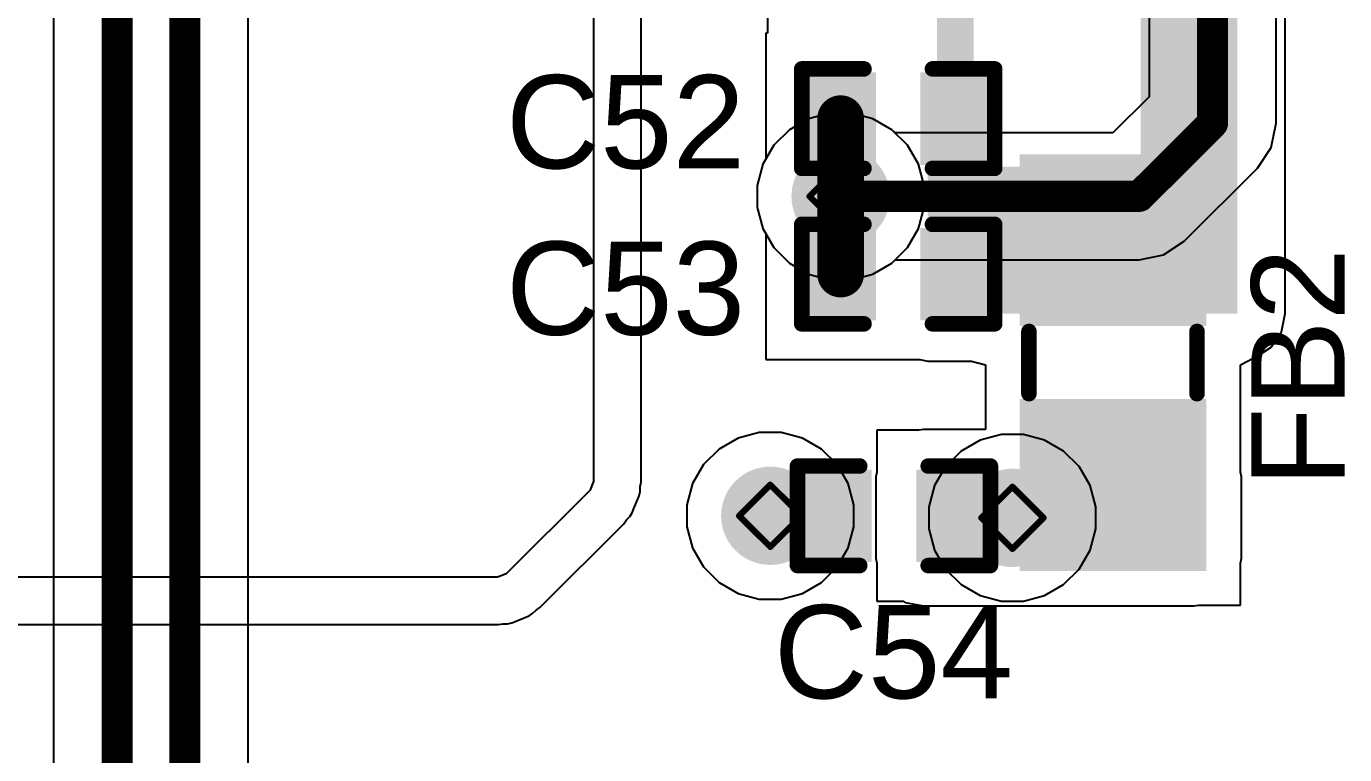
# Model space of a CAD drawing. Header units: inches. Extents: x -17.5 to 14.7, y -6.2 to 5.9.
# Drawn here: x 2.2808 to 2.7044, y 0.3069 to 0.5411 of the extents above; entities that cross this region are included whole.
import ezdxf

# ---------------------------------------------------------------- set-up
doc = ezdxf.new("R2010")
doc.units = ezdxf.units.IN
doc.header["$MEASUREMENT"] = 0
for name, color, linetype in [('Bottom Layer', 5, 'Continuous'), ('Bottom Solder', 6, 'Continuous'), ('Drill Drawing', 1, 'Continuous'), ('Ground Layer', 76, 'Continuous'), ('Power Layer', 16, 'Continuous'), ('Top Layer', 1, 'Continuous'), ('Top Overlay', 2, 'Continuous'), ('Top Paste', 8, 'Continuous'), ('Top Solder', 216, 'Continuous'), ('Via Holes', 16, 'Continuous')]:
    doc.layers.add(name, color=color, linetype=linetype)
doc.styles.add('Arial', font='', dxfattribs={"height": 0.2})
doc.styles.get('Arial').set_extended_font_data('Arial')

# ---------------------------------------------------------------- blocks, each defined once
blk = doc.blocks.new('C___0402_66')
at = {"layer": 'Top Layer'}
for points in [[(-0.0275, -0.0125), (-0.0275, 0.0125), (-0.0095, 0.0125), (-0.0095, -0.0125)], [(0.0095, -0.0125), (0.0095, 0.0125), (0.0275, 0.0125), (0.0275, -0.0125)]]:
    blk.add_hatch(color=1, dxfattribs=at).paths.add_polyline_path(points)
at = {"layer": 'Top Paste'}
for points in [[(-0.0275, -0.0125), (-0.0275, 0.0125), (-0.0095, 0.0125), (-0.0095, -0.0125)], [(0.0095, -0.0125), (0.0095, 0.0125), (0.0275, 0.0125), (0.0275, -0.0125)]]:
    blk.add_hatch(color=8, dxfattribs=at).paths.add_polyline_path(points)
at = {"layer": 'Top Solder'}
for points in [[(-0.02986, -0.01486), (-0.02986, 0.01486), (-0.00714, 0.01486), (-0.00714, -0.01486)], [(0.00714, -0.01486), (0.00714, 0.01486), (0.02986, 0.01486), (0.02986, -0.01486)]]:
    blk.add_hatch(color=216, dxfattribs=at).paths.add_polyline_path(points)
at = {"layer": 'Top Overlay'}
for points in [[(-0.011, 0.016, 0.005, 0.005, 0), (-0.031, 0.016, 0.005, 0.005, 0)], [(-0.031, 0.016, 0.005, 0.005, 0), (-0.031, -0.016, 0.005, 0.005, 0)], [(0.031, 0.016, 0.005, 0.005, 0), (0.011, 0.016, 0.005, 0.005, 0)], [(0.031, 0.016, 0.005, 0.005, 0), (0.031, -0.016, 0.005, 0.005, 0)], [(-0.011, -0.016, 0.005, 0.005, 0), (-0.031, -0.016, 0.005, 0.005, 0)], [(0.031, -0.016, 0.005, 0.005, 0), (0.011, -0.016, 0.005, 0.005, 0)]]:
    blk.add_lwpolyline(points, format="xyseb", dxfattribs=at)
for points in [[(-0.03225, 0.016, 0.0025, 0.0025, 1), (-0.02975, 0.016, 0.0025, 0.0025, 1)], [(-0.03225, 0.016, 0.0025, 0.0025, 1), (-0.02975, 0.016, 0.0025, 0.0025, 1)], [(-0.01225, 0.016, 0.0025, 0.0025, 1), (-0.00975, 0.016, 0.0025, 0.0025, 1)], [(0.00975, 0.016, 0.0025, 0.0025, 1), (0.01225, 0.016, 0.0025, 0.0025, 1)], [(0.02975, 0.016, 0.0025, 0.0025, 1), (0.03225, 0.016, 0.0025, 0.0025, 1)], [(0.02975, 0.016, 0.0025, 0.0025, 1), (0.03225, 0.016, 0.0025, 0.0025, 1)], [(-0.03225, -0.016, 0.0025, 0.0025, 1), (-0.02975, -0.016, 0.0025, 0.0025, 1)], [(-0.03225, -0.016, 0.0025, 0.0025, 1), (-0.02975, -0.016, 0.0025, 0.0025, 1)], [(-0.01225, -0.016, 0.0025, 0.0025, 1), (-0.00975, -0.016, 0.0025, 0.0025, 1)], [(0.00975, -0.016, 0.0025, 0.0025, 1), (0.01225, -0.016, 0.0025, 0.0025, 1)], [(0.02975, -0.016, 0.0025, 0.0025, 1), (0.03225, -0.016, 0.0025, 0.0025, 1)], [(0.02975, -0.016, 0.0025, 0.0025, 1), (0.03225, -0.016, 0.0025, 0.0025, 1)]]:
    blk.add_lwpolyline(points, format="xyseb", close=True, dxfattribs=at)
blk = doc.blocks.new('C___0402_67')
at = {"layer": 'Top Layer'}
for points in [[(-0.0275, -0.0125), (-0.0275, 0.0125), (-0.0095, 0.0125), (-0.0095, -0.0125)], [(0.0095, -0.0125), (0.0095, 0.0125), (0.0275, 0.0125), (0.0275, -0.0125)]]:
    blk.add_hatch(color=1, dxfattribs=at).paths.add_polyline_path(points)
at = {"layer": 'Top Paste'}
for points in [[(-0.0275, -0.0125), (-0.0275, 0.0125), (-0.0095, 0.0125), (-0.0095, -0.0125)], [(0.0095, -0.0125), (0.0095, 0.0125), (0.0275, 0.0125), (0.0275, -0.0125)]]:
    blk.add_hatch(color=8, dxfattribs=at).paths.add_polyline_path(points)
at = {"layer": 'Top Solder'}
for points in [[(-0.02986, -0.01486), (-0.02986, 0.01486), (-0.00714, 0.01486), (-0.00714, -0.01486)], [(0.00714, -0.01486), (0.00714, 0.01486), (0.02986, 0.01486), (0.02986, -0.01486)]]:
    blk.add_hatch(color=216, dxfattribs=at).paths.add_polyline_path(points)
at = {"layer": 'Top Overlay'}
for points in [[(-0.011, 0.016, 0.005, 0.005, 0), (-0.031, 0.016, 0.005, 0.005, 0)], [(-0.031, 0.016, 0.005, 0.005, 0), (-0.031, -0.016, 0.005, 0.005, 0)], [(0.031, 0.016, 0.005, 0.005, 0), (0.011, 0.016, 0.005, 0.005, 0)], [(0.031, 0.016, 0.005, 0.005, 0), (0.031, -0.016, 0.005, 0.005, 0)], [(-0.011, -0.016, 0.005, 0.005, 0), (-0.031, -0.016, 0.005, 0.005, 0)], [(0.031, -0.016, 0.005, 0.005, 0), (0.011, -0.016, 0.005, 0.005, 0)]]:
    blk.add_lwpolyline(points, format="xyseb", dxfattribs=at)
for points in [[(-0.03225, 0.016, 0.0025, 0.0025, 1), (-0.02975, 0.016, 0.0025, 0.0025, 1)], [(-0.03225, 0.016, 0.0025, 0.0025, 1), (-0.02975, 0.016, 0.0025, 0.0025, 1)], [(-0.01225, 0.016, 0.0025, 0.0025, 1), (-0.00975, 0.016, 0.0025, 0.0025, 1)], [(0.00975, 0.016, 0.0025, 0.0025, 1), (0.01225, 0.016, 0.0025, 0.0025, 1)], [(0.02975, 0.016, 0.0025, 0.0025, 1), (0.03225, 0.016, 0.0025, 0.0025, 1)], [(0.02975, 0.016, 0.0025, 0.0025, 1), (0.03225, 0.016, 0.0025, 0.0025, 1)], [(-0.03225, -0.016, 0.0025, 0.0025, 1), (-0.02975, -0.016, 0.0025, 0.0025, 1)], [(-0.03225, -0.016, 0.0025, 0.0025, 1), (-0.02975, -0.016, 0.0025, 0.0025, 1)], [(-0.01225, -0.016, 0.0025, 0.0025, 1), (-0.00975, -0.016, 0.0025, 0.0025, 1)], [(0.00975, -0.016, 0.0025, 0.0025, 1), (0.01225, -0.016, 0.0025, 0.0025, 1)], [(0.02975, -0.016, 0.0025, 0.0025, 1), (0.03225, -0.016, 0.0025, 0.0025, 1)], [(0.02975, -0.016, 0.0025, 0.0025, 1), (0.03225, -0.016, 0.0025, 0.0025, 1)]]:
    blk.add_lwpolyline(points, format="xyseb", close=True, dxfattribs=at)
blk = doc.blocks.new('I___0805_148')
at = {"layer": 'Top Layer'}
for points in [[(-0.06299, 0.02598), (-0.01575, 0.02598), (-0.01575, -0.02598), (-0.06299, -0.02598)], [(0.01575, 0.02598), (0.06299, 0.02598), (0.06299, -0.02598), (0.01575, -0.02598)]]:
    blk.add_hatch(color=1, dxfattribs=at).paths.add_polyline_path(points)
at = {"layer": 'Top Paste'}
for points in [[(-0.06299, 0.02598), (-0.01575, 0.02598), (-0.01575, -0.02598), (-0.06299, -0.02598)], [(0.01575, 0.02598), (0.06299, 0.02598), (0.06299, -0.02598), (0.01575, -0.02598)]]:
    blk.add_hatch(color=8, dxfattribs=at).paths.add_polyline_path(points)
at = {"layer": 'Top Solder'}
for points in [[(-0.06699, 0.02998), (-0.01175, 0.02998), (-0.01175, -0.02998), (-0.06699, -0.02998)], [(0.01175, 0.02998), (0.06699, 0.02998), (0.06699, -0.02998), (0.01175, -0.02998)]]:
    blk.add_hatch(color=216, dxfattribs=at).paths.add_polyline_path(points)
at = {"layer": 'Top Overlay'}
for points in [[(0.01, 0.027, 0.005, 0.005, 0), (-0.01, 0.027, 0.005, 0.005, 0)], [(0.01, -0.027, 0.005, 0.005, 0), (-0.01, -0.027, 0.005, 0.005, 0)]]:
    blk.add_lwpolyline(points, format="xyseb", dxfattribs=at)
for points in [[(-0.01125, 0.027, 0.0025, 0.0025, 1), (-0.00875, 0.027, 0.0025, 0.0025, 1)], [(0.00875, 0.027, 0.0025, 0.0025, 1), (0.01125, 0.027, 0.0025, 0.0025, 1)], [(-0.01125, -0.027, 0.0025, 0.0025, 1), (-0.00875, -0.027, 0.0025, 0.0025, 1)], [(0.00875, -0.027, 0.0025, 0.0025, 1), (0.01125, -0.027, 0.0025, 0.0025, 1)]]:
    blk.add_lwpolyline(points, format="xyseb", close=True, dxfattribs=at)
blk = doc.blocks.new('C___0402_168')
at = {"layer": 'Top Layer'}
for points in [[(-0.0275, -0.0125), (-0.0275, 0.0125), (-0.0095, 0.0125), (-0.0095, -0.0125)], [(0.0095, -0.0125), (0.0095, 0.0125), (0.0275, 0.0125), (0.0275, -0.0125)]]:
    blk.add_hatch(color=1, dxfattribs=at).paths.add_polyline_path(points)
at = {"layer": 'Top Paste'}
for points in [[(-0.0275, -0.0125), (-0.0275, 0.0125), (-0.0095, 0.0125), (-0.0095, -0.0125)], [(0.0095, -0.0125), (0.0095, 0.0125), (0.0275, 0.0125), (0.0275, -0.0125)]]:
    blk.add_hatch(color=8, dxfattribs=at).paths.add_polyline_path(points)
at = {"layer": 'Top Solder'}
for points in [[(-0.02986, -0.01486), (-0.02986, 0.01486), (-0.00714, 0.01486), (-0.00714, -0.01486)], [(0.00714, -0.01486), (0.00714, 0.01486), (0.02986, 0.01486), (0.02986, -0.01486)]]:
    blk.add_hatch(color=216, dxfattribs=at).paths.add_polyline_path(points)
at = {"layer": 'Top Overlay'}
for points in [[(-0.011, 0.016, 0.005, 0.005, 0), (-0.031, 0.016, 0.005, 0.005, 0)], [(-0.031, 0.016, 0.005, 0.005, 0), (-0.031, -0.016, 0.005, 0.005, 0)], [(0.031, 0.016, 0.005, 0.005, 0), (0.011, 0.016, 0.005, 0.005, 0)], [(0.031, 0.016, 0.005, 0.005, 0), (0.031, -0.016, 0.005, 0.005, 0)], [(-0.011, -0.016, 0.005, 0.005, 0), (-0.031, -0.016, 0.005, 0.005, 0)], [(0.031, -0.016, 0.005, 0.005, 0), (0.011, -0.016, 0.005, 0.005, 0)]]:
    blk.add_lwpolyline(points, format="xyseb", dxfattribs=at)
for points in [[(-0.03225, 0.016, 0.0025, 0.0025, 1), (-0.02975, 0.016, 0.0025, 0.0025, 1)], [(-0.03225, 0.016, 0.0025, 0.0025, 1), (-0.02975, 0.016, 0.0025, 0.0025, 1)], [(-0.01225, 0.016, 0.0025, 0.0025, 1), (-0.00975, 0.016, 0.0025, 0.0025, 1)], [(0.00975, 0.016, 0.0025, 0.0025, 1), (0.01225, 0.016, 0.0025, 0.0025, 1)], [(0.02975, 0.016, 0.0025, 0.0025, 1), (0.03225, 0.016, 0.0025, 0.0025, 1)], [(0.02975, 0.016, 0.0025, 0.0025, 1), (0.03225, 0.016, 0.0025, 0.0025, 1)], [(-0.03225, -0.016, 0.0025, 0.0025, 1), (-0.02975, -0.016, 0.0025, 0.0025, 1)], [(-0.03225, -0.016, 0.0025, 0.0025, 1), (-0.02975, -0.016, 0.0025, 0.0025, 1)], [(-0.01225, -0.016, 0.0025, 0.0025, 1), (-0.00975, -0.016, 0.0025, 0.0025, 1)], [(0.00975, -0.016, 0.0025, 0.0025, 1), (0.01225, -0.016, 0.0025, 0.0025, 1)], [(0.02975, -0.016, 0.0025, 0.0025, 1), (0.03225, -0.016, 0.0025, 0.0025, 1)], [(0.02975, -0.016, 0.0025, 0.0025, 1), (0.03225, -0.016, 0.0025, 0.0025, 1)]]:
    blk.add_lwpolyline(points, format="xyseb", close=True, dxfattribs=at)

msp = doc.modelspace()

# ---------------------------------------------------------------- hatches: boundary and pattern name
at = {"layer": 'Bottom Layer'}
h = msp.add_hatch(color=5, dxfattribs=at)
edge = h.paths.add_edge_path()
edge.add_arc((2.5425, 0.48646), 0.01181, 0, 360)
h = msp.add_hatch(color=5, dxfattribs=at)
edge = h.paths.add_edge_path()
edge.add_arc((2.51989, 0.38372), 0.01181, 0, 360)
h = msp.add_hatch(color=5, dxfattribs=at)
edge = h.paths.add_edge_path()
edge.add_arc((2.59768, 0.38306), 0.01181, 0, 360)
at = {"layer": 'Bottom Solder'}
h = msp.add_hatch(color=6, dxfattribs=at)
edge = h.paths.add_edge_path()
edge.add_arc((2.5425, 0.48646), 0.01581, 0, 360)
h = msp.add_hatch(color=6, dxfattribs=at)
edge = h.paths.add_edge_path()
edge.add_arc((2.51989, 0.38372), 0.01581, 0, 360)
h = msp.add_hatch(color=6, dxfattribs=at)
edge = h.paths.add_edge_path()
edge.add_arc((2.59768, 0.38306), 0.01581, 0, 360)
at = {"layer": 'Ground Layer'}
h = msp.add_hatch(color=76, dxfattribs=at)
edge = h.paths.add_edge_path()
edge.add_arc((2.5425, 0.48646), 0.01181, 0, 360)
h = msp.add_hatch(color=76, dxfattribs=at)
edge = h.paths.add_edge_path()
edge.add_arc((2.51989, 0.38372), 0.01181, 0, 360)
h = msp.add_hatch(color=76, dxfattribs=at)
edge = h.paths.add_edge_path()
edge.add_arc((2.59768, 0.38306), 0.01181, 0, 360)
at = {"layer": 'Power Layer'}
h = msp.add_hatch(color=16, dxfattribs=at)
edge = h.paths.add_edge_path()
edge.add_arc((2.5425, 0.48646), 0.01181, 0, 360)
h = msp.add_hatch(color=16, dxfattribs=at)
edge = h.paths.add_edge_path()
edge.add_arc((2.51989, 0.38372), 0.01181, 0, 360)
h = msp.add_hatch(color=16, dxfattribs=at)
edge = h.paths.add_edge_path()
edge.add_arc((2.59768, 0.38306), 0.01181, 0, 360)
at = {"layer": 'Top Layer'}
for points in [[(2.63895, 0.44875), (2.67, 0.44875), (2.67, 0.82296), (2.63895, 0.82296)], [(2.57341, 0.51146), (2.58522, 0.51146), (2.58522, 0.57384), (2.57341, 0.57384)], [(2.5705, 0.44896), (2.5885, 0.44896), (2.5885, 0.52396), (2.5705, 0.52396)], [(2.5705, 0.44875), (2.65598, 0.44875), (2.65598, 0.49599), (2.5705, 0.49599)], [(2.55013, 0.37192), (2.55013, 0.39552), (2.51989, 0.39552), (2.51989, 0.37192)], [(2.56913, 0.37001), (2.65598, 0.37001), (2.65598, 0.39622), (2.56913, 0.39622)]]:
    msp.add_hatch(color=1, dxfattribs=at).paths.add_polyline_path(points)
h = msp.add_hatch(color=1, dxfattribs=at)
edge = h.paths.add_edge_path()
edge.add_arc((2.5425, 0.48646), 0.01181, 0, 360)
h = msp.add_hatch(color=1, dxfattribs=at)
edge = h.paths.add_edge_path()
edge.add_arc((2.51989, 0.38372), 0.01181, 0, 360)
h = msp.add_hatch(color=1, dxfattribs=at)
edge = h.paths.add_edge_path()
edge.add_arc((2.59768, 0.38306), 0.01181, 0, 360)
at = {"layer": 'Top Solder'}
h = msp.add_hatch(color=216, dxfattribs=at)
edge = h.paths.add_edge_path()
edge.add_arc((2.5425, 0.48646), 0.01581, 0, 360)
h = msp.add_hatch(color=216, dxfattribs=at)
edge = h.paths.add_edge_path()
edge.add_arc((2.51989, 0.38372), 0.01581, 0, 360)
h = msp.add_hatch(color=216, dxfattribs=at)
edge = h.paths.add_edge_path()
edge.add_arc((2.59768, 0.38306), 0.01581, 0, 360)
at = {"layer": 'Via Holes'}
h = msp.add_hatch(color=7, dxfattribs=at)
edge = h.paths.add_edge_path()
edge.add_arc((2.5425, 0.48646), 0.00591, 0, 360)
h = msp.add_hatch(color=7, dxfattribs=at)
edge = h.paths.add_edge_path()
edge.add_arc((2.51989, 0.38372), 0.00591, 0, 360)
h = msp.add_hatch(color=7, dxfattribs=at)
edge = h.paths.add_edge_path()
edge.add_arc((2.59768, 0.38306), 0.00591, 0, 360)

# ---------------------------------------------------------------- linework, layer by layer
at = {"layer": 'Bottom Layer'}
for p, q in [((2.64161, 0.62415), (2.64161, 0.51845)), ((2.28961, 0.61257), (2.28961, 0.19845)), ((2.68239, 0.51), (2.68239, 0.61417)), ((2.35217, 0.18052), (2.35217, 0.59547)), ((2.64161, 0.51845), (2.63001, 0.50685)), ((2.53897, 0.51327), (2.53215, 0.51144)), ((2.54603, 0.51327), (2.53897, 0.51327)), ((2.55285, 0.51144), (2.54603, 0.51327)), ((2.53215, 0.51144), (2.52604, 0.50791)), ((2.55896, 0.50791), (2.55285, 0.51144)), ((2.68084, 0.5022), (2.68239, 0.51)), ((2.52604, 0.50791), (2.52105, 0.50292)), ((2.56002, 0.50685), (2.55896, 0.50791)), ((2.63001, 0.50685), (2.56002, 0.50685)), ((2.52105, 0.50292), (2.51752, 0.49681)), ((2.67642, 0.49558), (2.68084, 0.5022)), ((2.51752, 0.49681), (2.51569, 0.48999)), ((2.65288, 0.47204), (2.67642, 0.49558)), ((2.51569, 0.48999), (2.51569, 0.48293)), ((2.51569, 0.48293), (2.51752, 0.47611)), ((2.51752, 0.47611), (2.52105, 0.47)), ((2.64626, 0.46762), (2.65288, 0.47204)), ((2.52105, 0.47), (2.52604, 0.465)), ((2.55896, 0.465), (2.56002, 0.46607)), ((2.56002, 0.46607), (2.63846, 0.46607)), ((2.63846, 0.46607), (2.64626, 0.46762)), ((2.52604, 0.465), (2.53215, 0.46147)), ((2.55285, 0.46147), (2.55896, 0.465)), ((2.53215, 0.46147), (2.53897, 0.45965)), ((2.53897, 0.45965), (2.54603, 0.45965)), ((2.54603, 0.45965), (2.55285, 0.46147)), ((2.58733, 0.40805), (2.58122, 0.40452)), ((2.59415, 0.40987), (2.58733, 0.40805)), ((2.60121, 0.40987), (2.59415, 0.40987)), ((2.60803, 0.40805), (2.60121, 0.40987)), ((2.61414, 0.40452), (2.60803, 0.40805)), ((2.58122, 0.40452), (2.57623, 0.39952)), ((2.61914, 0.39952), (2.61414, 0.40452)), ((2.57623, 0.39952), (2.5727, 0.39341)), ((2.62266, 0.39341), (2.61914, 0.39952)), ((2.5727, 0.39341), (2.57087, 0.38659)), ((2.62449, 0.38659), (2.62266, 0.39341)), ((2.57087, 0.38659), (2.57087, 0.37953)), ((2.62449, 0.37953), (2.62449, 0.38659)), ((2.57087, 0.37953), (2.5727, 0.37271)), ((2.62266, 0.37271), (2.62449, 0.37953)), ((2.5727, 0.37271), (2.57623, 0.3666)), ((2.61914, 0.3666), (2.62266, 0.37271)), ((2.57623, 0.3666), (2.58122, 0.36161)), ((2.61414, 0.36161), (2.61914, 0.3666)), ((2.58122, 0.36161), (2.58733, 0.35808)), ((2.60803, 0.35808), (2.61414, 0.36161)), ((2.58733, 0.35808), (2.59415, 0.35625)), ((2.59415, 0.35625), (2.60121, 0.35625)), ((2.60121, 0.35625), (2.60803, 0.35808))]:
    msp.add_line(p, q, dxfattribs=at)
for points in [[(2.662, 0.51, 0.01, 0.01, 0), (2.662, 0.756, 0.01, 0.01, 0)], [(2.31, 0.19, 0.01, 0.01, 0), (2.31, 0.61257, 0.01, 0.01, 0)], [(2.33178, 0.18052, 0.01, 0.01, 0), (2.33178, 0.60391, 0.01, 0.01, 0)], [(2.63846, 0.48646, 0.01, 0.01, 0), (2.662, 0.51, 0.01, 0.01, 0)], [(2.5425, 0.48646, 0.01, 0.01, 0), (2.63846, 0.48646, 0.01, 0.01, 0)]]:
    msp.add_lwpolyline(points, format="xyseb", dxfattribs=at)
for points in [[(2.6595, 0.51, 0.005, 0.005, 1), (2.6645, 0.51, 0.005, 0.005, 1)], [(2.6595, 0.51, 0.005, 0.005, 1), (2.6645, 0.51, 0.005, 0.005, 1)], [(2.54, 0.48646, 0.005, 0.005, 1), (2.545, 0.48646, 0.005, 0.005, 1)], [(2.63596, 0.48646, 0.005, 0.005, 1), (2.64096, 0.48646, 0.005, 0.005, 1)], [(2.63596, 0.48646, 0.005, 0.005, 1), (2.64096, 0.48646, 0.005, 0.005, 1)]]:
    msp.add_lwpolyline(points, format="xyseb", close=True, dxfattribs=at)
at = {"layer": 'Drill Drawing'}
for points in [[(2.5325, 0.48646, 0.002, 0.002, 0), (2.5425, 0.49646, 0.002, 0.002, 0)], [(2.5425, 0.49646, 0.002, 0.002, 0), (2.5525, 0.48646, 0.002, 0.002, 0)], [(2.5325, 0.48646, 0.002, 0.002, 0), (2.5425, 0.47646, 0.002, 0.002, 0)], [(2.5425, 0.47646, 0.002, 0.002, 0), (2.5525, 0.48646, 0.002, 0.002, 0)], [(2.50989, 0.38372, 0.002, 0.002, 0), (2.51989, 0.39372, 0.002, 0.002, 0)], [(2.51989, 0.39372, 0.002, 0.002, 0), (2.52989, 0.38372, 0.002, 0.002, 0)], [(2.58768, 0.38306, 0.002, 0.002, 0), (2.59768, 0.39306, 0.002, 0.002, 0)], [(2.59768, 0.39306, 0.002, 0.002, 0), (2.60768, 0.38306, 0.002, 0.002, 0)], [(2.50989, 0.38372, 0.002, 0.002, 0), (2.51989, 0.37372, 0.002, 0.002, 0)], [(2.51989, 0.37372, 0.002, 0.002, 0), (2.52989, 0.38372, 0.002, 0.002, 0)], [(2.58768, 0.38306, 0.002, 0.002, 0), (2.59768, 0.37306, 0.002, 0.002, 0)], [(2.59768, 0.37306, 0.002, 0.002, 0), (2.60768, 0.38306, 0.002, 0.002, 0)]]:
    msp.add_lwpolyline(points, format="xyseb", dxfattribs=at)
for points in [[(2.542, 0.49646, 0.001, 0.001, 1), (2.543, 0.49646, 0.001, 0.001, 1)], [(2.542, 0.49646, 0.001, 0.001, 1), (2.543, 0.49646, 0.001, 0.001, 1)], [(2.532, 0.48646, 0.001, 0.001, 1), (2.533, 0.48646, 0.001, 0.001, 1)], [(2.532, 0.48646, 0.001, 0.001, 1), (2.533, 0.48646, 0.001, 0.001, 1)], [(2.552, 0.48646, 0.001, 0.001, 1), (2.553, 0.48646, 0.001, 0.001, 1)], [(2.552, 0.48646, 0.001, 0.001, 1), (2.553, 0.48646, 0.001, 0.001, 1)], [(2.542, 0.47646, 0.001, 0.001, 1), (2.543, 0.47646, 0.001, 0.001, 1)], [(2.542, 0.47646, 0.001, 0.001, 1), (2.543, 0.47646, 0.001, 0.001, 1)], [(2.51939, 0.39372, 0.001, 0.001, 1), (2.52039, 0.39372, 0.001, 0.001, 1)], [(2.51939, 0.39372, 0.001, 0.001, 1), (2.52039, 0.39372, 0.001, 0.001, 1)], [(2.59718, 0.39306, 0.001, 0.001, 1), (2.59818, 0.39306, 0.001, 0.001, 1)], [(2.59718, 0.39306, 0.001, 0.001, 1), (2.59818, 0.39306, 0.001, 0.001, 1)], [(2.50939, 0.38372, 0.001, 0.001, 1), (2.51039, 0.38372, 0.001, 0.001, 1)], [(2.50939, 0.38372, 0.001, 0.001, 1), (2.51039, 0.38372, 0.001, 0.001, 1)], [(2.52939, 0.38372, 0.001, 0.001, 1), (2.53039, 0.38372, 0.001, 0.001, 1)], [(2.52939, 0.38372, 0.001, 0.001, 1), (2.53039, 0.38372, 0.001, 0.001, 1)], [(2.58718, 0.38306, 0.001, 0.001, 1), (2.58818, 0.38306, 0.001, 0.001, 1)], [(2.58718, 0.38306, 0.001, 0.001, 1), (2.58818, 0.38306, 0.001, 0.001, 1)], [(2.60718, 0.38306, 0.001, 0.001, 1), (2.60818, 0.38306, 0.001, 0.001, 1)], [(2.60718, 0.38306, 0.001, 0.001, 1), (2.60818, 0.38306, 0.001, 0.001, 1)], [(2.51939, 0.37372, 0.001, 0.001, 1), (2.52039, 0.37372, 0.001, 0.001, 1)], [(2.51939, 0.37372, 0.001, 0.001, 1), (2.52039, 0.37372, 0.001, 0.001, 1)], [(2.59718, 0.37306, 0.001, 0.001, 1), (2.59818, 0.37306, 0.001, 0.001, 1)], [(2.59718, 0.37306, 0.001, 0.001, 1), (2.59818, 0.37306, 0.001, 0.001, 1)]]:
    msp.add_lwpolyline(points, format="xyseb", close=True, dxfattribs=at)
at = {"layer": 'Ground Layer'}
for p, q in [((2.53897, 0.51327), (2.53215, 0.51144)), ((2.54603, 0.51327), (2.53897, 0.51327)), ((2.55285, 0.51144), (2.54603, 0.51327)), ((2.53215, 0.51144), (2.52604, 0.50791)), ((2.55896, 0.50791), (2.55285, 0.51144)), ((2.52604, 0.50791), (2.52105, 0.50292)), ((2.56395, 0.50292), (2.55896, 0.50791)), ((2.52105, 0.50292), (2.51752, 0.49681)), ((2.56748, 0.49681), (2.56395, 0.50292)), ((2.51752, 0.49681), (2.51569, 0.48999)), ((2.56931, 0.48999), (2.56748, 0.49681)), ((2.51569, 0.48999), (2.51569, 0.48293)), ((2.56931, 0.48293), (2.56931, 0.48999)), ((2.51569, 0.48293), (2.51752, 0.47611)), ((2.56748, 0.47611), (2.56931, 0.48293)), ((2.51752, 0.47611), (2.52105, 0.47)), ((2.56395, 0.47), (2.56748, 0.47611)), ((2.52105, 0.47), (2.52604, 0.465)), ((2.55896, 0.465), (2.56395, 0.47)), ((2.52604, 0.465), (2.53215, 0.46147)), ((2.55285, 0.46147), (2.55896, 0.465)), ((2.53215, 0.46147), (2.53897, 0.45965)), ((2.53897, 0.45965), (2.54603, 0.45965)), ((2.54603, 0.45965), (2.55285, 0.46147)), ((2.58733, 0.40805), (2.58122, 0.40452)), ((2.59415, 0.40987), (2.58733, 0.40805)), ((2.60121, 0.40987), (2.59415, 0.40987)), ((2.60803, 0.40805), (2.60121, 0.40987)), ((2.61414, 0.40452), (2.60803, 0.40805)), ((2.58122, 0.40452), (2.57623, 0.39952)), ((2.61914, 0.39952), (2.61414, 0.40452)), ((2.57623, 0.39952), (2.5727, 0.39341)), ((2.62266, 0.39341), (2.61914, 0.39952)), ((2.5727, 0.39341), (2.57087, 0.38659)), ((2.62449, 0.38659), (2.62266, 0.39341)), ((2.57087, 0.38659), (2.57087, 0.37953)), ((2.62449, 0.37953), (2.62449, 0.38659)), ((2.57087, 0.37953), (2.5727, 0.37271)), ((2.62266, 0.37271), (2.62449, 0.37953)), ((2.5727, 0.37271), (2.57623, 0.3666)), ((2.61914, 0.3666), (2.62266, 0.37271)), ((2.57623, 0.3666), (2.58122, 0.36161)), ((2.61414, 0.36161), (2.61914, 0.3666)), ((2.58122, 0.36161), (2.58733, 0.35808)), ((2.60803, 0.35808), (2.61414, 0.36161)), ((2.58733, 0.35808), (2.59415, 0.35625)), ((2.59415, 0.35625), (2.60121, 0.35625)), ((2.60121, 0.35625), (2.60803, 0.35808))]:
    msp.add_line(p, q, dxfattribs=at)
at = {"layer": 'Power Layer'}
for p, q in [((2.46306, 0.66143), (2.46306, 0.39456)), ((2.47835, 0.39456), (2.47835, 0.66143)), ((2.53897, 0.51327), (2.53215, 0.51144)), ((2.54603, 0.51327), (2.53897, 0.51327)), ((2.55285, 0.51144), (2.54603, 0.51327)), ((2.53215, 0.51144), (2.52604, 0.50791)), ((2.55896, 0.50791), (2.55285, 0.51144)), ((2.52604, 0.50791), (2.52105, 0.50292)), ((2.56395, 0.50292), (2.55896, 0.50791)), ((2.52105, 0.50292), (2.51752, 0.49681)), ((2.56748, 0.49681), (2.56395, 0.50292)), ((2.51752, 0.49681), (2.51569, 0.48999)), ((2.56931, 0.48999), (2.56748, 0.49681)), ((2.51569, 0.48999), (2.51569, 0.48293)), ((2.56931, 0.48293), (2.56931, 0.48999)), ((2.51569, 0.48293), (2.51752, 0.47611)), ((2.56748, 0.47611), (2.56931, 0.48293)), ((2.51752, 0.47611), (2.52105, 0.47)), ((2.56395, 0.47), (2.56748, 0.47611)), ((2.52105, 0.47), (2.52604, 0.465)), ((2.55896, 0.465), (2.56395, 0.47)), ((2.52604, 0.465), (2.53215, 0.46147)), ((2.55285, 0.46147), (2.55896, 0.465)), ((2.53215, 0.46147), (2.53897, 0.45965)), ((2.53897, 0.45965), (2.54603, 0.45965)), ((2.54603, 0.45965), (2.55285, 0.46147)), ((2.50955, 0.4087), (2.50343, 0.40517)), ((2.51636, 0.41053), (2.50955, 0.4087)), ((2.52342, 0.41053), (2.51636, 0.41053)), ((2.53024, 0.4087), (2.52342, 0.41053)), ((2.53636, 0.40517), (2.53024, 0.4087)), ((2.50343, 0.40517), (2.49844, 0.40018)), ((2.54135, 0.40018), (2.53636, 0.40517)), ((2.49844, 0.40018), (2.49491, 0.39407)), ((2.54488, 0.39407), (2.54135, 0.40018)), ((2.46301, 0.39449), (2.46201, 0.39208)), ((2.46306, 0.39456), (2.46301, 0.39449)), ((2.47806, 0.39309), (2.47835, 0.39456)), ((2.49491, 0.39407), (2.49308, 0.38725)), ((2.5467, 0.38725), (2.54488, 0.39407)), ((2.46199, 0.39199), (2.43507, 0.36507)), ((2.46201, 0.39208), (2.46199, 0.39199)), ((2.47721, 0.3888), (2.47778, 0.39019)), ((2.47778, 0.39019), (2.47806, 0.39158)), ((2.47806, 0.39158), (2.47806, 0.39309)), ((2.4755, 0.38468), (2.47607, 0.38607)), ((2.47607, 0.38607), (2.47612, 0.38614)), ((2.47612, 0.38614), (2.47614, 0.38623)), ((2.47614, 0.38623), (2.47714, 0.38864)), ((2.47714, 0.38864), (2.47719, 0.38871)), ((2.47719, 0.38871), (2.47721, 0.3888)), ((2.49308, 0.38725), (2.49308, 0.38019)), ((2.5467, 0.38019), (2.5467, 0.38725)), ((2.47281, 0.38118), (2.47364, 0.38243)), ((2.47364, 0.38243), (2.47471, 0.3835)), ((2.47471, 0.3835), (2.4755, 0.38468)), ((2.44588, 0.35425), (2.47281, 0.38118)), ((2.49308, 0.38019), (2.49491, 0.37337)), ((2.54488, 0.37337), (2.5467, 0.38019)), ((2.49491, 0.37337), (2.49844, 0.36726)), ((2.54135, 0.36726), (2.54488, 0.37337)), ((2.43498, 0.36505), (2.43257, 0.36405)), ((2.43507, 0.36507), (2.43498, 0.36505)), ((2.49844, 0.36726), (2.50343, 0.36226)), ((2.53636, 0.36226), (2.54135, 0.36726)), ((2.43249, 0.364), (1.58451, 0.364)), ((2.43257, 0.36405), (2.43249, 0.364)), ((2.43249, 0.364), (2.43249, 0.364)), ((2.50343, 0.36226), (2.50955, 0.35873)), ((2.53024, 0.35873), (2.53636, 0.36226)), ((2.50955, 0.35873), (2.51636, 0.35691)), ((2.51636, 0.35691), (2.52342, 0.35691)), ((2.52342, 0.35691), (2.53024, 0.35873)), ((2.44238, 0.35156), (2.44356, 0.35235)), ((2.44356, 0.35235), (2.44463, 0.35341)), ((2.44463, 0.35341), (2.44588, 0.35425)), ((1.58451, 0.34871), (2.43249, 0.34871)), ((2.43249, 0.34871), (2.43397, 0.349)), ((2.43397, 0.349), (2.43548, 0.349)), ((2.43548, 0.349), (2.43687, 0.34928)), ((2.43687, 0.34928), (2.43826, 0.34985)), ((2.43826, 0.34985), (2.43835, 0.34987)), ((2.43835, 0.34987), (2.43842, 0.34992)), ((2.43842, 0.34992), (2.44083, 0.35092)), ((2.44083, 0.35092), (2.44092, 0.35094)), ((2.44092, 0.35094), (2.44099, 0.35098)), ((2.44099, 0.35098), (2.44238, 0.35156))]:
    msp.add_line(p, q, dxfattribs=at)
at = {"layer": 'Top Layer'}
for p, q in [((2.68529, 0.44875), (2.68529, 0.82296)), ((2.51904, 0.60725), (2.51904, 0.53896)), ((2.51904, 0.53896), (2.5185, 0.53896)), ((2.5185, 0.53896), (2.5185, 0.49851)), ((2.51752, 0.49681), (2.51569, 0.48999)), ((2.5185, 0.49851), (2.51752, 0.49681)), ((2.51569, 0.48999), (2.51569, 0.48293)), ((2.51569, 0.48293), (2.51752, 0.47611)), ((2.51752, 0.47611), (2.5185, 0.47441)), ((2.5185, 0.47441), (2.5185, 0.43396)), ((2.68413, 0.4429), (2.68529, 0.44875)), ((2.68081, 0.43793), (2.68413, 0.4429)), ((2.67585, 0.43462), (2.68081, 0.43793)), ((2.5185, 0.43396), (2.56796, 0.43396)), ((2.56796, 0.43396), (2.5705, 0.43345)), ((2.5705, 0.43345), (2.58451, 0.43345)), ((2.58451, 0.43345), (2.58902, 0.43225)), ((2.58902, 0.43225), (2.58902, 0.42845)), ((2.67098, 0.43225), (2.67507, 0.43446)), ((2.67098, 0.42855), (2.67098, 0.43225)), ((2.67507, 0.43446), (2.67585, 0.43462)), ((2.58902, 0.42845), (2.58902, 0.41151)), ((2.67098, 0.3977), (2.67098, 0.42855)), ((2.56765, 0.41122), (2.55413, 0.41122)), ((2.55413, 0.41122), (2.55413, 0.3977)), ((2.56913, 0.41151), (2.56765, 0.41122)), ((2.58902, 0.41151), (2.56913, 0.41151)), ((2.55413, 0.3977), (2.55384, 0.39622)), ((2.55384, 0.39622), (2.55384, 0.37001)), ((2.67128, 0.39622), (2.67098, 0.3977)), ((2.67128, 0.37001), (2.67128, 0.39622)), ((2.55384, 0.37001), (2.55413, 0.36853)), ((2.55413, 0.36853), (2.55413, 0.35622)), ((2.67098, 0.36853), (2.67128, 0.37001)), ((2.67098, 0.35501), (2.67098, 0.36853)), ((2.55413, 0.35622), (2.56277, 0.35622)), ((2.56277, 0.35622), (2.56328, 0.35588)), ((2.56328, 0.35588), (2.56913, 0.35471)), ((2.56913, 0.35471), (2.65598, 0.35471)), ((2.65598, 0.35471), (2.65746, 0.35501)), ((2.65746, 0.35501), (2.67098, 0.35501))]:
    msp.add_line(p, q, dxfattribs=at)
for points in [[(2.5425, 0.48646, 0.015, 0.015, 0), (2.5425, 0.51146, 0.015, 0.015, 0)], [(2.5425, 0.46146, 0.015, 0.015, 0), (2.5425, 0.48646, 0.015, 0.015, 0)]]:
    msp.add_lwpolyline(points, format="xyseb", dxfattribs=at)
for points in [[(2.53875, 0.51146, 0.0075, 0.0075, 1), (2.54625, 0.51146, 0.0075, 0.0075, 1)], [(2.53875, 0.48646, 0.0075, 0.0075, 1), (2.54625, 0.48646, 0.0075, 0.0075, 1)], [(2.53875, 0.48646, 0.0075, 0.0075, 1), (2.54625, 0.48646, 0.0075, 0.0075, 1)], [(2.53875, 0.46146, 0.0075, 0.0075, 1), (2.54625, 0.46146, 0.0075, 0.0075, 1)]]:
    msp.add_lwpolyline(points, format="xyseb", close=True, dxfattribs=at)

# ---------------------------------------------------------------- block references
for name, p, rotation in [('C___0402_67', (2.561, 0.51146), 180), ('I___0805_148', (2.63, 0.433), 270), ('C___0402_66', (2.561, 0.46146), 180), ('C___0402_168', (2.55963, 0.38372), 180)]:
    msp.add_blockref(name, p, dxfattribs=dict(rotation=rotation))

# ---------------------------------------------------------------- texts
at = {"layer": 'Top Overlay', "style": 'Arial'}
for s, p in [('C52', (2.43493, 0.49546)), ('C53', (2.43495, 0.44192)), ('C54', (2.52101, 0.325))]:
    msp.add_text(s, height=0.03, dxfattribs=at).set_placement(p)
msp.add_text('FB2', height=0.03, rotation=90, dxfattribs=at).set_placement((2.70444, 0.39301))

doc.saveas('drawing.dxf')
